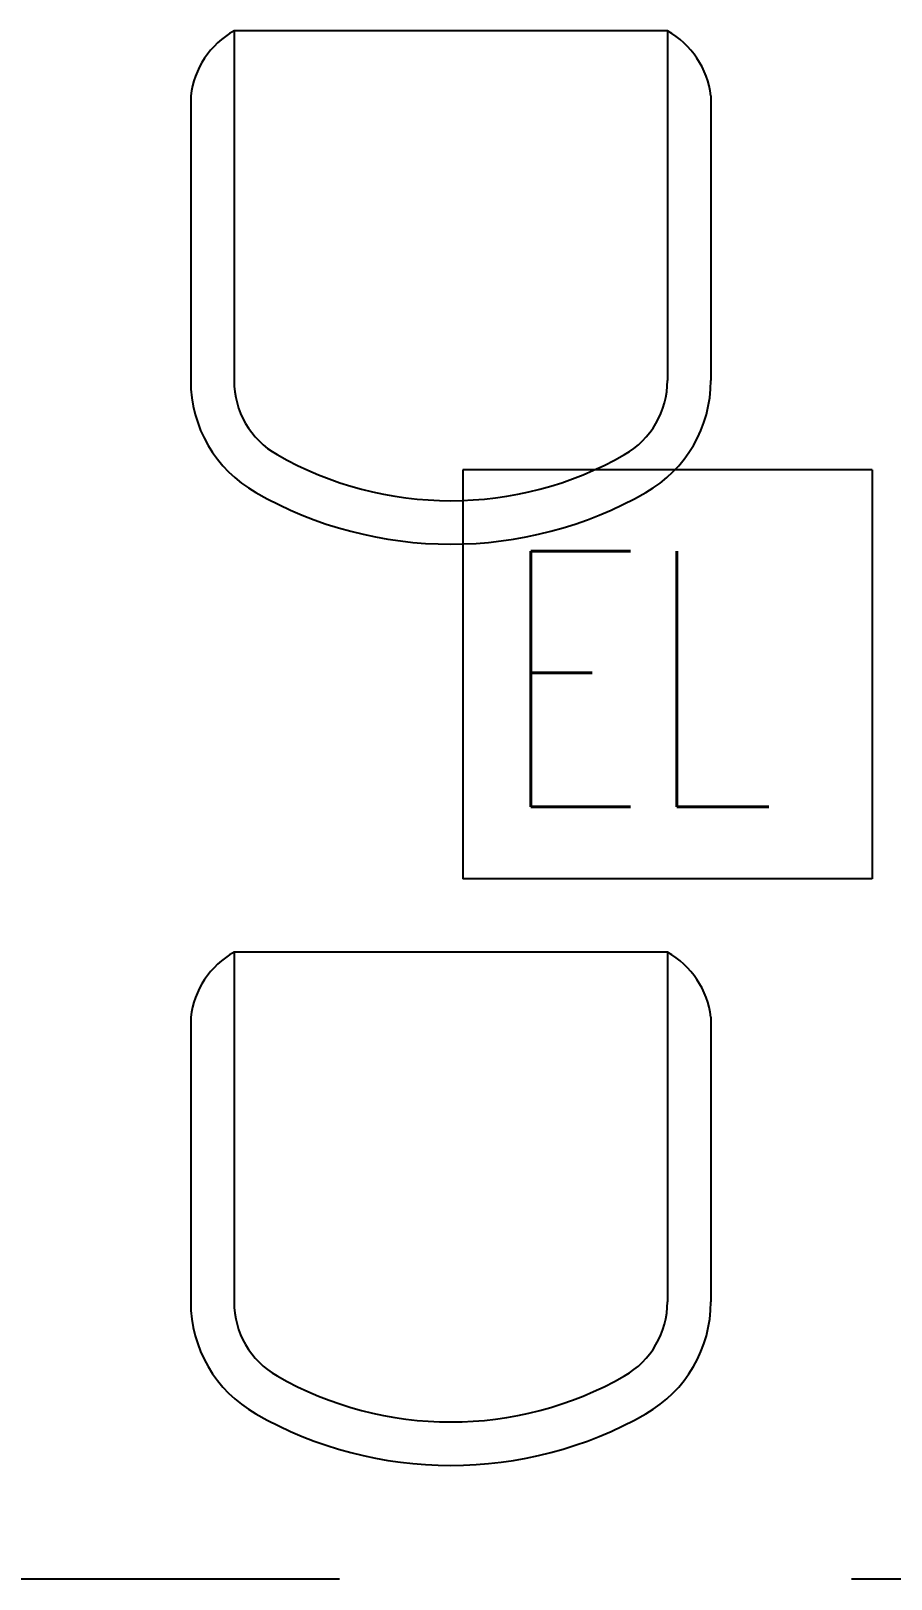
# Model space of a CAD drawing. Header units: inches. Extents: x 16928 to 514628, y -1471 to 241387.
# Drawn here: x 55577 to 56585, y 25760 to 27576 of the extents above; entities that cross this region are included whole.
import ezdxf

# ---------------------------------------------------------------- set-up
doc = ezdxf.new("R2010")
doc.units = ezdxf.units.IN
doc.header["$MEASUREMENT"] = 0
for name, color, linetype in [('Cabinet', 8, 'Continuous'), ('dxt_text', 4, 'Continuous'), ('ELECT', 6, 'Continuous'), ('WALL', 1, 'Continuous')]:
    doc.layers.add(name, color=color, linetype=linetype)
doc.styles.add('ROMANS', font='ROMANS', dxfattribs={"width": 0.7})

# ---------------------------------------------------------------- blocks, each defined once
blk = doc.blocks.new('meja mesyuarat')
at = {"color": 8}
for p, q in [((5982.8, -1609.3), (5474.8, -1609.3)), ((5474.8, -1609.3), (5474.8, -2019.4)), ((5982.8, -1609.3), (5982.8, -2019.4)), ((5424, -1685.5), (5424, -2019.5)), ((6033.6, -1685.5), (6033.6, -2019.5)), ((5982.8, -2689.9), (5474.8, -2689.9)), ((5474.8, -2689.9), (5474.8, -3099.9)), ((5982.8, -2689.9), (5982.8, -3099.9)), ((5424, -2766.1), (5424, -3100)), ((6033.6, -2766.1), (6033.6, -3100))]:
    blk.add_line(p, q, dxfattribs=at)
for centre, radius, start, end in [((5524.5, -1697.5), 101.2, 119.3981, 173.2217), ((5933.1, -1697.5), 101.2, 6.7783, 60.6019), ((5575, -2019.5), 151, 180, 240.3254), ((5574.8, -2019.4), 100, 180, 240.283), ((5882.8, -2019.4), 100, 299.717, 0), ((5882.6, -2019.5), 151, 299.6746, 0), ((5728.8, -1749.6), 410.7, 240.283, 299.717), ((5728.8, -1749.6), 461.7, 240.3254, 299.6746), ((5524.5, -2778), 101.2, 119.3981, 173.2217), ((5933.1, -2778), 101.2, 6.7783, 60.6019), ((5575, -3100), 151, 180, 240.3254), ((5574.8, -3099.9), 100, 180, 240.283), ((5882.8, -3099.9), 100, 299.717, 0), ((5882.6, -3100), 151, 299.6746, 0), ((5728.8, -2830.1), 410.7, 240.283, 299.717), ((5728.8, -2830.1), 461.7, 240.3254, 299.6746)]:
    blk.add_arc(centre, radius, start, end, dxfattribs=at)
blk = doc.blocks.new('1 X 8W EL')
at = {"layer": 'ELECT', "color": 6}
for p, q in [((-240, 240), (-240, -240)), ((240, 240), (-240, 240)), ((240, 240), (240, -240)), ((240, -240), (-240, -240))]:
    blk.add_line(p, q, dxfattribs=at)
at = {"layer": 'ELECT', "color": 6, "style": 'ROMANS', "width": 0.7}
blk.add_text('EL', height=300, dxfattribs=at).set_placement((-196.2, -155.6))

msp = doc.modelspace()

# ---------------------------------------------------------------- linework, layer by layer
at = {"layer": 'WALL'}
for p, q in [((55938.6, 25760.5), (55063.6, 25760.5)), ((56988.6, 25760.5), (56538.6, 25760.5))]:
    msp.add_line(p, q, dxfattribs=at)

# ---------------------------------------------------------------- block references
at = {"layer": 'Cabinet'}
msp.add_blockref('meja mesyuarat', (50340.3, 29185.5), dxfattribs=at)
at = {"layer": 'dxt_text'}
msp.add_blockref('1 X 8W EL', (56323.1, 26821.6), dxfattribs=at)

doc.saveas('drawing.dxf')
